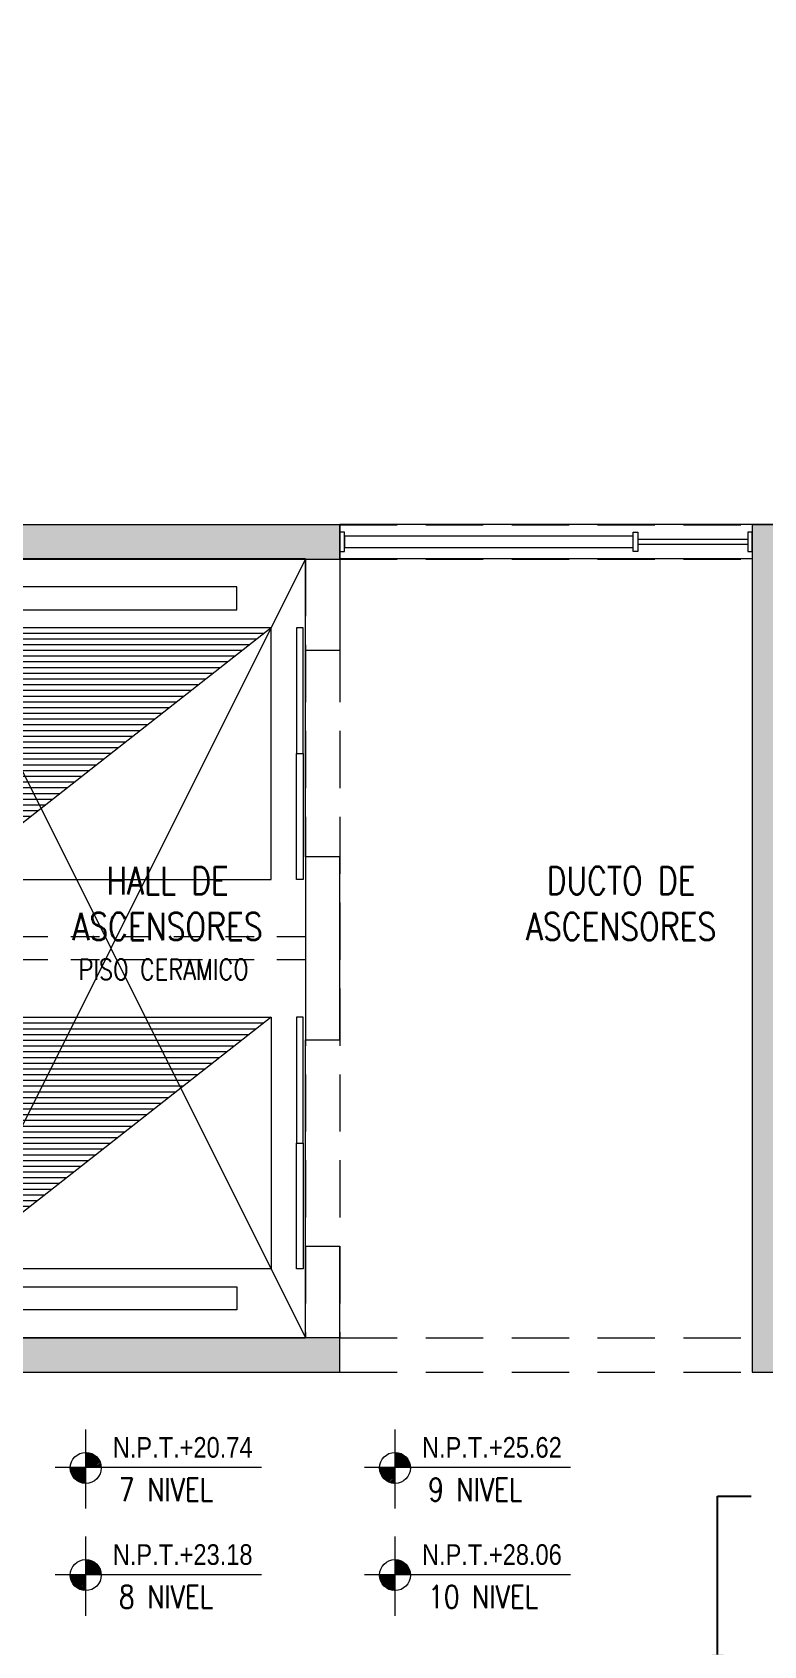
# Model space of a CAD drawing. Header units: millimetres. Extents: x 3765 to 3833, y 1327 to 1657.
# Drawn here: x 3792.03 to 3795.22, y 1438.07 to 1445.11 of the extents above; entities that cross this region are included whole.
import ezdxf
from ezdxf import colors
from ezdxf.entities.mleader import LeaderData, LeaderLine
from ezdxf.enums import TextEntityAlignment as Align
from ezdxf.math import Vec2, Vec3

# ---------------------------------------------------------------- set-up
doc = ezdxf.new("R2010")
doc.units = ezdxf.units.MM
doc.linetypes.add('HIDDEN2', pattern=[0.1875, 0.125, -0.0625])
doc.linetypes.add('X-REF_DP_Arquitectura$0$HIDDEN', pattern=[0.375, 0.25, -0.125])
doc.layers.get('0').update_dxf_attribs({"color": 251, "lineweight": 9})
for name, color, linetype, lineweight in [('000 SOS 911 TEXTOS ACI', 7, 'Continuous', 9), ('A-MOBILIARIO', 251, 'Continuous', 13), ('A-MURO BAJO', 251, 'Continuous', 13), ('A-MUROS', 251, 'Continuous', 13), ('A-NIVELES-NPT', 251, 'Continuous', 13), ('A-PROYECCIONES', 251, 'HIDDEN2', 13), ('A-TEXTO-ACABADO PISO', 251, 'Continuous', 13), ('A-TEXTO-AMBIENTE', 251, 'Continuous', 13), ('A_20_Estructuras', 251, 'Continuous', 13), ('A_50_TextoAmbiente', 251, 'Continuous', 13), ('A_50_Vigas', 251, 'X-REF_DP_Arquitectura$0$HIDDEN', 13), ('A_60_HatchEstructuras', 251, 'Continuous', 13), ('DLP_MOBILIARIO FIJO', 251, 'Continuous', 13)]:
    doc.layers.add(name, color=color, linetype=linetype, lineweight=lineweight)
doc.styles.add('PIPE', font='ARIALN.TTF', dxfattribs={"width": 0.8})
doc.styles.add('R80', font='ARIALN.TTF', dxfattribs={"height": 2.03})
doc.styles.add('ROMANS', font='romans.shx', dxfattribs={"width": 0.8})

# ---------------------------------------------------------------- blocks, each defined once
blk = doc.blocks.new('EF-TP')
at = {"layer": 'A_60_HatchEstructuras'}
h = blk.add_hatch(color=256, dxfattribs=at)
h.dxf.hatch_style = 1
h.paths.add_polyline_path([(23.55, -2.625), (21.7, -2.625), (21.7, -0.475), (20.85, -0.475), (20.85, -0.625), (21.55, -0.625), (21.55, -6.325), (23.55, -6.325), (23.55, -6.175), (21.7, -6.175), (21.7, -2.775), (23.55, -2.775)])
h.paths.add_polyline_path([(25.5, -2.625), (25.35, -2.625), (25.35, -6.325), (25.5, -6.325)])
h.paths.add_polyline_path([(25.83, -0.625), (26.5, -0.625), (26.5, -0.475), (25.68, -0.475), (25.68, -6.325), (25.83, -6.325)])
for points in [[(21.7, -6.175), (23.4, -2.775)], [(21.7, -2.775), (23.4, -6.175)]]:
    blk.add_lwpolyline(points)
at = {"layer": 'A_20_Estructuras'}
for points in [[(23.55, -2.625), (21.7, -2.625), (21.7, -0.475), (20.85, -0.475), (20.85, -0.625), (21.55, -0.625), (21.55, -6.325), (23.55, -6.325), (23.55, -6.175), (21.7, -6.175), (21.7, -2.775), (23.55, -2.775)], [(25.5, -2.625), (25.35, -2.625), (25.35, -6.325), (25.5, -6.325)]]:
    blk.add_lwpolyline(points, close=True, dxfattribs=at)
at = {"layer": 'A_50_Vigas'}
for p, q in [((23.55, -2.625), (25.35, -2.625)), ((23.4, -2.775), (23.4, -6.175)), ((23.55, -2.775), (25.35, -2.775)), ((23.55, -2.775), (23.55, -6.175))]:
    blk.add_line(p, q, dxfattribs=at)
for points in [[(23.55, -6.175), (25.35, -6.175)], [(23.55, -6.325), (25.35, -6.325)]]:
    blk.add_lwpolyline(points, dxfattribs=at)
blk = doc.blocks.new('TEXTO AMBIENTES PT')
at = {"layer": 'A-TEXTO-ACABADO PISO', "insert": (22.7802, -4.5229), "char_height": 0.09, "attachment_point": 2, "rotation": 359.99998, "style": 'ROMANS'}
blk.add_mtext_dynamic_manual_height_columns('PISO CERAMICO', width=1.20225, gutter_width=12.5, heights=[0], dxfattribs=at)
at = {"layer": 'A-TEXTO-AMBIENTE', "char_height": 0.12, "attachment_point": 5, "style": 'ROMANS'}
for s, insert, width in [('\\pxqc;HALL DE \\PASCENSORES', (22.7972, -4.2796, 0), 1.061918), ('\\pxqc;DUCTO DE \\PASCENSORES', (24.7773, -4.2796), 1.044421)]:
    blk.add_mtext(s, dxfattribs=dict(at, insert=insert, width=width))
blk = doc.blocks.new('SIM NIVEL PLANTA')
at = {"linetype": 'Continuous'}
h = blk.add_hatch(dxfattribs=at)
h.set_pattern_fill('_USER', color=0, scale=0.089997, angle=45, style=0, pattern_type=0)
h.set_pattern_definition([(45, (31854.49523, 23864.84028), (-0.06363728001, 0.06363728001), [])])
h.paths.add_polyline_path([(-17.33, 0), (-15.98, 0, 0.409209), (-17.33, 1.33)])
h.paths.add_polyline_path([(-18.68, 0, 0.004279), (-18.68, -0.02, 0.414214), (-17.33, -1.37), (-17.33, 0)])
at = {"color": 0}
for p, q in [((-17.33, -3.58), (-17.33, 3.34)), ((-2, 0), (-20, 0))]:
    blk.add_line(p, q, dxfattribs=at)
at = {"color": 0, "linetype": 'Continuous'}
blk.add_circle((-17.33, -0.02), 1.35, dxfattribs=at)
at = {"color": 0, "style": 'R80'}
blk.add_attdef('N.P.T.+0.00', text='', height=1.8, dxfattribs=at).set_placement((-8.87, 1.77), align=Align.MIDDLE_CENTER)
blk = doc.blocks.new('NIVELES')
at = {"layer": 'A-NIVELES-NPT'}
ref = blk.add_blockref('SIM NIVEL PLANTA', (-2.3435, -56.2682, 0), dxfattribs=dict(at, xscale=0.05, yscale=0.05, zscale=0.05))
ref.add_attrib('N.P.T.+0.00', 'N.P.T.+20.74', dxfattribs={"layer": '0', "height": 0.09, "style": 'R80'}).set_placement((-2.7871, -56.1796, 0), align=Align.MIDDLE_CENTER)
ref = blk.add_blockref('SIM NIVEL PLANTA', (-0.9935, -56.2682, 0), dxfattribs=dict(at, xscale=0.05, yscale=0.05, zscale=0.05))
ref.add_attrib('N.P.T.+0.00', 'N.P.T.+25.62', dxfattribs={"layer": '0', "height": 0.09, "style": 'R80'}).set_placement((-1.4371, -56.1796, 0), align=Align.MIDDLE_CENTER)
ref = blk.add_blockref('SIM NIVEL PLANTA', (-2.3435, -56.7363, 0), dxfattribs=dict(at, xscale=0.05, yscale=0.05, zscale=0.05))
ref.add_attrib('N.P.T.+0.00', 'N.P.T.+23.18', dxfattribs={"layer": '0', "height": 0.09, "style": 'R80'}).set_placement((-2.7871, -56.6476, 0), align=Align.MIDDLE_CENTER)
ref = blk.add_blockref('SIM NIVEL PLANTA', (-0.9935, -56.7363, 0), dxfattribs=dict(at, xscale=0.05, yscale=0.05, zscale=0.05))
ref.add_attrib('N.P.T.+0.00', 'N.P.T.+28.06', dxfattribs={"layer": '0', "height": 0.09, "style": 'R80'}).set_placement((-1.4371, -56.6476, 0), align=Align.MIDDLE_CENTER)
at = {"layer": 'A-NIVELES-NPT', "style": 'ROMANS', "width": 0.8}
for s, p in [('7 NIVEL', (-3.0652, -56.414, 0)), ('9 NIVEL', (-1.7152, -56.414, 0)), ('8 NIVEL', (-3.0652, -56.882, 0)), ('10 NIVEL', (-1.7152, -56.882, 0))]:
    blk.add_text(s, height=0.1, rotation=360, dxfattribs=at).set_placement(p)
blk = doc.blocks.new('ASCENSOR_01')
h = blk.add_hatch()
h.set_pattern_fill('_U', color=256, scale=0.025, angle=360, style=0, pattern_type=0)
h.set_pattern_definition([(1e-07, (54.049875, -126.000315), (-4e-11, 0.025), [])])
h.paths.add_polyline_path([(-1.4, 1.1), (0, 0), (0, 1.1)])
blk.add_line((-1.4, 1.1, 0), (0, 0))
for points in [[(-0.1281, 1.178), (-1.2496, 1.178), (-1.2496, 1.2783), (-0.1281, 1.2783)], [(0, 0), (-1.4, 0), (-1.4, 1.1), (0, 1.1)]]:
    blk.add_lwpolyline(points, close=True)
blk = doc.blocks.new('vent. pasillo')
at = {"color": 8, "elevation": 0}
blk.add_lwpolyline([(-1.78, -0.1), (-0.52, -0.1), (-0.52, -0.05), (-1.78, -0.05)], close=True, dxfattribs=at)
at = {"layer": 'A-MURO BAJO', "color": 8}
for p, q in [((0, 0, 0), (-1.8, 0)), ((0, -0.15, 0), (-1.8, -0.15, 0))]:
    blk.add_line(p, q, dxfattribs=at)
at = {"layer": 'DLP_MOBILIARIO FIJO', "color": 8, "elevation": 0}
for points in [[(-1.8, -0.1175), (-1.78, -0.1175), (-1.78, -0.0325), (-1.8, -0.0325)], [(-0.5, -0.1175), (-0.52, -0.1175), (-0.52, -0.0325), (-0.5, -0.0325)], [(0, -0.0325), (-0.02, -0.0325), (-0.02, -0.1175), (0, -0.1175)]]:
    blk.add_lwpolyline(points, close=True, dxfattribs=at)
blk.add_lwpolyline([(-0.02, -0.065), (-0.5, -0.065), (-0.5, -0.085), (-0.02, -0.085)], dxfattribs=at)
blk = doc.blocks.new('N.01')
h = blk.add_hatch()
h.set_pattern_fill('_U', color=256, scale=0.025, angle=180.00018, style=0, pattern_type=0)
h.set_pattern_definition([(180.000175, (-53.550256, 134.575155), (7.64e-08, -0.025), [])])
h.paths.add_polyline_path([(1.8, 8.575), (0.4, 7.475), (0.4, 8.575)])
blk.add_line((1.8, 8.575, 0), (0.4, 7.475, 0))
at = {"elevation": 0}
for points in [[(0.4, 8.575), (1.8, 8.575), (1.8, 7.475), (0.4, 7.475)], [(0.5281, 7.397), (1.6496, 7.397), (1.6496, 7.2967), (0.5281, 7.2967)]]:
    blk.add_lwpolyline(points, close=True, dxfattribs=at)
at = {"layer": 'A-MOBILIARIO', "elevation": 0}
for points in [[(1.94, 9.725), (1.94, 10.275), (1.91, 10.275), (1.91, 9.725)], [(1.94, 9.725), (1.94, 9.175), (1.91, 9.175), (1.91, 9.725)], [(1.94, 8.025), (1.94, 8.575), (1.91, 8.575), (1.91, 8.025)], [(1.94, 8.025), (1.94, 7.475), (1.91, 7.475), (1.91, 8.025)]]:
    blk.add_lwpolyline(points, close=True, dxfattribs=at)
at = {"layer": 'A-MURO BAJO'}
for p, q in [((1.95, 9.275, 0), (1.95, 10.175, 0)), ((1.95, 7.575, 0), (1.95, 8.475, 0))]:
    blk.add_line(p, q, dxfattribs=at)
at = {"layer": 'A-MUROS'}
for p, q in [((0.25, 10.725, 0), (2.1, 10.725, 0)), ((2.1, 10.725, 0), (2.1, 10.175, 0)), ((1.95, 10.575, 0), (0.25, 10.575, 0)), ((1.95, 10.175, 0), (1.95, 10.575, 0)), ((2.1, 10.175, 0), (1.95, 10.175, 0)), ((2.1, 9.275, 0), (1.95, 9.275, 0)), ((1.95, 9.275, 0), (1.95, 8.475, 0)), ((2.1, 8.475, 0), (2.1, 9.275, 0)), ((1.95, 8.475, 0), (2.1, 8.475, 0)), ((1.95, 7.175, 0), (1.95, 7.575, 0)), ((1.95, 7.575, 0), (2.1, 7.575, 0)), ((2.1, 7.025, 0), (2.1, 7.575, 0)), ((0.25, 7.175, 0), (1.95, 7.175, 0)), ((0.1, 7.025, 0), (2.1, 7.025, 0))]:
    blk.add_line(p, q, dxfattribs=at)
at = {"layer": 'A-MUROS', "elevation": 0}
blk.add_lwpolyline([(3.9, 7.025), (4.05, 7.025), (4.05, 10.725), (3.9, 10.725)], close=True, dxfattribs=at)
at = {"layer": 'A-PROYECCIONES'}
for p, q in [((1.95, 8.925, 0), (0.25, 8.925, 0)), ((1.95, 8.825, 0), (0.25, 8.825, 0))]:
    blk.add_line(p, q, dxfattribs=at)
blk.add_blockref('vent. pasillo', (3.9, 10.725, 0))
at = {"xscale": -1, "rotation": 359.9998249622922}
blk.add_blockref('ASCENSOR_01', (0.4, 9.175, 0), dxfattribs=at)
blk = doc.blocks.new('TC_PT')
blk.add_blockref('N.01', (22.8, -2.3, 0))

msp = doc.modelspace()

# ---------------------------------------------------------------- block references
for name, p in [('NIVELES', (3795.4725, 1495.1136, 0)), ('EF-TP', (3769.8221, 1445.5876))]:
    msp.add_blockref(name, p)
at = {"layer": 'A_50_TextoAmbiente'}
msp.add_blockref('TEXTO AMBIENTES PT', (3769.8221, 1445.5879), dxfattribs=at)

# ---------------------------------------------------------------- next in the draw order: block references
msp.add_blockref('TC_PT', (3768.4721, 1434.5379))

# ---------------------------------------------------------------- next in the draw order: leaders
at = {"layer": '000 SOS 911 TEXTOS ACI'}
ml = msp.add_multileader_mtext('Standard', dxfattribs=at)
ml.set_content('{\\H1.66667x;SUBE TUBERÍA DE ACI %%C100 }', color=256, style='PIPE')
ml.set_leader_properties(color=7)
ml.build(insert=Vec2(0, 0))
ml.multileader.update_dxf_attribs({"text_left_attachment_type": 2, "text_right_attachment_type": 2, "dogleg_length": 2, "arrow_head_size": 0.15})
ctx = ml.context
ctx.base_point, ctx.char_height, ctx.arrow_head_size, ctx.landing_gap_size, ctx.plane_origin, ctx.plane_x_axis, ctx.plane_y_axis = Vec3(3795.1669, 1438.7204), 0.15, 0.15, 0.15, Vec3(3801.6608, 1437.9164), Vec3(1, -0.000395), Vec3(0.000395, 1)
ctx.left_attachment, ctx.right_attachment = 2, 2
notes = []
notes.append((ctx, [(1, (1, 1, 0), (3795.0208, 1438.7205), (1, -0.000395), 0.1461, [(0, [(3795.0208, 1437.8799)], 0, [])])]))
ctx.mtext.insert, ctx.mtext.text_direction, ctx.mtext.rotation, ctx.mtext.width, ctx.mtext.defined_height, ctx.mtext.flow_direction = Vec3(3795.317, 1439.0791), Vec3(1, -0.000395), 6.28279, 1.735316, 0.5575, 5
ctx.mtext.has_bg_fill, ctx.mtext.bg_color, ctx.mtext.bg_scale_factor, ctx.mtext.bg_transparency, ctx.mtext.use_window_bg_color = 1, -1073741824, 2, 0, 1
for ctx, leaders in notes:
    for number, flags, end, landing, length, lines in leaders:
        leader = LeaderData()
        leader.index, (leader.has_last_leader_line, leader.has_dogleg_vector, leader.attachment_direction) = number, flags
        leader.last_leader_point, leader.dogleg_vector, leader.dogleg_length = Vec3(end), Vec3(landing), length
        for number, points, colour, breaks in lines:
            line = LeaderLine()
            line.index, line.vertices, line.color, line.breaks = number, Vec3.list(points), colors.encode_raw_color(colour), breaks
            leader.lines.append(line)
        ctx.leaders.append(leader)

doc.saveas('drawing.dxf')
